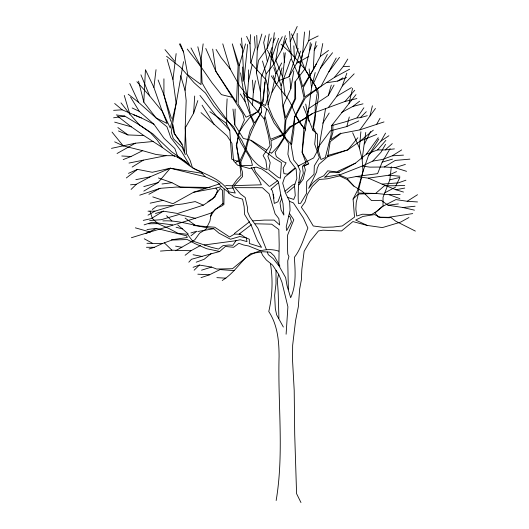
<?xml version="1.0" encoding="UTF-8"?>
<svg xmlns="http://www.w3.org/2000/svg" width="529" height="529" viewBox="0 0 529 529"><rect width="100%" height="100%" fill="white"/><g stroke="black" fill="none" stroke-linecap="round" stroke-linejoin="round"><path stroke-width="0.79" d="M358.298 194.322L356.235 202.376L355.838 209.107L356.698 216.017L362.563 214.219L371.523 214.496L376.344 211.759L383.009 206.198L383.042 197.251L389.827 179.867L391.328 166.721M223.893 204.736L224.144 189.151M278.849 265.042L279.18 244.405L278.849 229.533L271.668 224.184L255.163 223.774M311.812 43.867L309.677 50.44L305.418 68.261L295.076 81.744L294.765 98.89L285.62 117.927L283.174 105.8L290.818 88.654L293.826 70.899M356.863 98.553L345.02 101.462L313.075 113.213L302.264 120.235L289.687 126.854L282.433 135.431L271.04 140.747L271.37 147.188L267.872 156.313L270.193 162.648L268.831 169.928L277.904 177.155L280.449 178.26L281.368 162.562L274.445 158.455L250.382 140.086L243.347 138.466L234.797 124.91L235.114 109.053M296.895 48.132L297.212 33.36M245.516 43.867L239.187 65.682L238.116 104.041L246.078 117.187L258.734 111.493L262.999 98.89L266.127 73.881L262.496 61.007M184.667 152.22L185.421 127.284M209.861 111.698L225.903 122.946L229.751 130.233L231.755 159.189L239.604 162.013L241.045 175.35L237.045 179.536L232.178 186.248L235.26 193.039L228.991 191.882C221.367 178.617 205.179 174.51 192.457 167.7L190.083 160.373L186.499 153.602L185.17 128.091L186.175 100.583L185.044 90.353L180.66 75.713M246.388 148.9C248.709 135.596 255.071 123.7 261.557 112.036L260.367 91.299L256.42 72.87L257.292 49.825L256.73 35.324M299.341 74.153L302.661 86.69L313.313 69.55L314.252 50.096L316.071 41.56M139.048 124.639L152.835 133.857L171.383 151.605L186.459 162.304L190.123 165.835L181.692 151.869L170.755 137.533L166.966 126.801L156.068 117.934L143.822 102.176L145.442 69.683L153.899 87.437L161.861 110.343L167.124 123.488L156.068 117.934L138.545 102.342L128.21 94.215M227.113 98.817L226.63 108.531L226.749 125.175M355.991 94.618L331.61 125.657L331.094 134.875L325.322 157.536L320.958 159.507L317.625 148.001L317.393 134.102L312.976 130.359L303.289 106.408M248.458 69.888L248.458 81.406L247.268 96.926L258.549 101.872L265.472 105.516L269.301 93.144L266.12 79.892L250.832 63.05L250.025 43.867L250.587 34.649M185.17 128.091L193.627 113.186L194.692 96.04M260.367 91.299L261.24 77.135L267.383 61.688L271.959 47.524M203.156 43.867L201.02 59.922L202.091 82.828C213.194 103.638 229.064 121.148 241.971 140.774C247.407 152.497 253.834 165.531 267.085 169.769L265.856 160.393L263.118 155.566L270.041 145.515L268.573 136.403L264.189 118.992L252.472 105.126L253.345 92.244L255.474 80.725M315.191 72.526L311.561 87.708L308.804 108.445L303.917 128.501L302.099 152.22L306.046 163.058L302.978 165.703M309.677 50.44L310.305 42.578M264.936 82.081L263.27 101.403L257.828 111.374L249 118.298L243.413 125.545L239.511 131.708L236.258 145.541L240.14 162.727M286.103 334.222L287.902 306.8L281.891 282.023L278.763 274.485L272.561 265.122L266.332 259.984L262.602 255.209L261.147 251.969M304.539 32.005L302.661 53.079L298.449 75.72L300.532 82.319L304.082 98.03L294.402 117.167L293.846 130.365L291.611 144.642L286.083 138.717L280.145 129.585L273.07 117.788L268.236 106.111L267.211 91.259L274.339 32.686M289.568 31.33L291.446 59.043L298.151 74.496L302.661 53.079L308.804 40.548L309.677 30.722M298.74 182.492L300.016 181.963L303.296 173.34L302.436 166.43L308.764 163.864L302.211 152.531L304.406 132.792L305.702 128.997C294.342 120.837 294.534 105.046 285.058 95.299L282.605 76.798L285.303 52.741M400.162 194.368L389.199 194.705L375.636 193.416L357.869 193.012L363.006 171.323L362.127 159.13L359.37 147.948L360.877 131.754M250.277 113.186L243.948 79.985L247.645 44.476M362.127 159.13L365.764 132.429M153.899 87.437L156.029 69.683M172.95 124.639L174.801 134.095L182.022 143.901L185.315 154.66L182.201 147.373L173.3 138.644L171.217 132.045L176.144 103.499L172.95 79.443L176.144 53.621M317.043 94.129L315.224 106.891L315.145 119.561L312.976 130.359M185.044 90.353L187.048 76.593M378.235 137.719L366.392 154.184L355.428 163.17L339.01 172.223L327.755 170.827L323.788 175.754L318.458 178.266L313.214 182.512L308.672 188.337L316.633 171.899L317.195 168.394L318.974 164.327L327.762 156.663L330.208 141.633L341.073 133.447L359.938 129.856L383.994 121.928M256.42 72.87L258.549 60.332L267.072 48.47L269.201 34.041M325.533 108.782L318.828 148.285L313.664 157.9L298.151 166.04M276.158 500.52C284.152 452.943 277.738 404.625 279.081 356.698C279.054 341.126 277.58 324.866 268.772 311.528C272.382 296.002 273.057 279.762 270.517 263.991M305.107 130.127L308.804 108.445L328.291 95.57L334.057 85.063M183.537 61.688L176.144 103.499L170.318 128.091L161.861 110.343M223.132 203.361L211.461 212.916L209.901 221.195L205.86 229.355L199.598 233.157L194.732 239.875L175.582 250.746M313.313 69.55L320.329 56.398L322.776 43.523M268.011 104.782L271.959 92.244L275.907 73.815L281.673 62.971M278.591 274.22L277.315 280.026L278.181 291.909L278.915 318.306M248.458 81.406L252.154 64.67M348.968 103.499L352.605 88.317M369.963 115.963L372.403 105.8M266.127 73.881L273.46 64.67L281.673 49.825L285.303 35.668M317.625 148.001L330.42 130.802L346.839 126.537L349.285 116.982M264.189 118.992L266.755 109.053M271.959 92.244L278.664 80.725L281.983 67.924M265.505 35.668L263.687 42.578L267.383 61.688M250.832 63.05L255.236 47.418L254.416 36.534M328.291 95.57L331.299 85.063M257.292 49.825L261.868 34.041M278.664 80.725L288.999 76.798L298.151 48.47M288.999 76.798L296.584 63.315L300.532 51.115M193.627 113.186L197.826 100.583M378.857 139.001L368.521 155.473L363.006 171.323L357.551 190.367L353.081 199.063L354.516 217.121L342.309 225.956L333.224 227.04L323.298 227.311L313.247 225.982L306.979 215.382L301.338 207.229L305.041 202.071L307.382 194.493L312.262 186.413L319.265 179.463L327.425 178.789L339.572 175.932L347.15 179.523L353.894 186.102L362.623 191.61L371.543 200.584L381.217 200.326L388.008 205.206L402.919 207.513L414.452 210.152M271.331 59.043L278.598 38.306M328.423 107.44L336.814 96.245L342.263 86.015L346.839 73.207M271.681 153.132L278.505 145.819L283.557 137.857L285.131 120.387L282.969 107.579L281.091 85.817L290.818 59.043M281.726 198.52L279.993 202.878L281.111 210.026L283.861 215.098L283.022 203.718L280.82 194.884L278.386 181.599L268.269 173.433L261.835 169.049L256.267 167.104L249.384 168.46L237.528 165.101L233.58 160.836L231.92 143.286L227.06 135.841L201.02 112.644M390.137 148.556L382.183 162.112L377.607 173.631L356.123 176.547L347.275 178.253L339.149 174.947M267.072 48.47L271.331 37.969M281.673 49.825L286.559 38.306M245.449 151.201L240.874 161.775L241.191 165.703L252.445 165.319L251.182 160.168L250.065 157.741L240.827 142.572L233.805 127.039L222.815 116.433L213.822 105.972L205.444 92.998L193.978 82.663L180.759 67.454L166.516 56.272M313.942 82.425L320.329 68.261L327.352 54.434M290.19 41.56L297.212 26.45M239.134 162.535L244.735 150.811L250.138 130.656L253.768 124.011L245.139 101.528L240.563 72.87M353.081 199.063L358.285 194.07L375.636 193.416L384.431 185.752L395.904 185.758L399.851 177.559M364.507 143.948L370.65 131.483M273.149 42.241L275.278 37.969M282.294 36.68L278.419 44.224L275.781 60.26L282.605 76.798M281.044 44.205L290.818 53.079L304.797 68.929L317.83 90.109L318.65 96.278L313.029 126.629L315.839 132.944L314.689 144.179L319.364 157.602L314.325 165.808L314.028 174.272L306.708 181.612L306.569 193.297L300.637 203.295L298.402 203.407C297.734 192.536 298.746 181.692 300.194 171.019L297.642 164.942L293.655 159.937L290.778 142.942L294.66 117.405L305.319 97.964L320.958 86.353L336.186 58.025M316.382 63.923L303.289 87.642L304.79 96.853L334.368 77.472L349.596 69.206M376.668 124.229L380.047 118.271M368.521 155.473L380.992 141.038L385.562 133.11M385.562 144.291L380.992 152.22L372.78 161.094L362.286 166.04L341.106 174.352L324.363 177.215M314.252 50.096L317.01 45.494M334.368 77.472L343.202 66.568L347.778 59.043M322.776 123.217L329.17 113.047M261.557 112.036L254.601 122.946L250.905 115.692M210.403 216.447L215.243 209.239L222.987 205.358L222.484 190.314L220.15 188.45L212.718 198.937L203.354 205.14L177.711 213.478L163.362 211.17L155.466 213.478M331.61 125.657L344.829 121.987L357.035 117.874L363.886 107.764M162.859 220.93C180.23 219.912 196.669 226.915 213.776 228.693L218.973 233.144L230.472 239.247L239.769 236.529L246.302 237.924L246.99 241.614L240.186 239.736L236.013 240.702L232.773 245.337L229.037 245.039L223.099 245.595L218.563 249.06L211.011 247.222L192.556 240.979L187.484 234.287L177.995 233.296L168.539 228.323L157.867 223.661L152.378 218.484L150.005 211.157M359.938 129.856L375.478 108.445M328.853 71.851L339.506 57.35M298.964 184.813L303.223 179.119L305.359 169.974L304.294 165.974L308.486 163.666M285.369 133.784L290.19 127.482L312.123 113.662M320.329 68.261L332.549 52.741M357.869 137.719L347.778 149.912L327.762 156.663M143.809 191.114L158.098 182.578L170.259 168.209L202.587 173.36M366.392 154.184L377.607 149.912L385.879 140.357M345.02 101.462L354.734 90.28M188.807 262.199L191.438 259.283L219.68 251.487L225.38 246.468L233.62 247.281L238.877 243.28L243.69 245.02L248.709 245.998L260.638 250.839M222.2 280.489C231.418 275.001 237.852 266.021 245.132 258.357C254.952 251.275 266.847 247.255 278.79 251.136M325.474 176.818L329.666 172.275L339.254 172.275M342.263 86.015L354.172 73.815M357.035 117.874L360.256 117.703L366.326 111.698M131.093 189.422L136.356 184.271L150.143 176.818L170.259 168.209L205.1 176.732L217.558 182.293L221.512 186.558L229.044 192.867M194.13 270.193L199.393 265.042L211.554 267.066L216.626 269.036L232.502 268.706L250.845 253.589L262.668 251.731L269.645 252.108L270.663 252.551L274.326 256.089L279.914 266.193M377.607 149.912L385.251 149.912L392.267 143.61M271.079 189.184L278.413 182.776M382.282 206.482L374.916 212.83L378.367 217.121L388.312 217.346L412.713 213.59M286.811 192.873L294.203 186.572M327.663 155.473L347.778 149.912L360.249 141.038L373.342 130.127M211.051 253.589L204.154 259.283L196.199 262.199M280.595 194.877L277.95 201.741L274.306 203.427L273.103 194.546M284.979 191.267L292.477 185.084L294.964 184.059M294.587 168.334L287.439 174.173L283.934 173.611L283.154 168.182L286.103 162.813L283.313 161.715L276.336 156.617L275.126 152.458L284.741 137.375L285.931 119.964L295.704 98.553L295.076 81.744M234.36 233.534L249.589 221.744M190.936 235.835L196.762 231.226L190.936 232.925M295.532 168.229L284.622 177.301L282.691 183.113L285.435 192.906L289.608 201.384L290.071 210.304L286.215 226.901L286.658 230.604L291.419 221.909L290.17 217.002L288.728 216.057M298.151 166.159L299.149 165.359M341.701 112.373L352.916 106.408L359.621 101.191M185.104 255.282L190.936 250.746L200.458 245.529M126.332 177.969L137.421 169.359L152.273 172.275L170.259 168.209M235.418 162.727L238.526 160.327L236.727 145.019L239.042 132.23L244.372 120.03L242.791 113.649L215.872 71.375L205.788 48.47M239.121 234.076L251.401 224.653M320.329 56.398L328.542 50.44M152.273 209.477L157.034 206.019L173.955 205.477L154.904 211.17L148.008 215.171M269.578 186.506L277.441 180.832M207.89 201.675L215.091 196.828L217.492 190.493L215.878 188.093L193.568 192.265L172.95 203.718L152.775 196.874M380.992 141.038L388.888 135.748M340.762 133.11L330.737 139.682L332.867 132.429L332.867 124.91M383.009 206.198L395.904 199.585L407.185 201.278L417.52 194.705M372.78 161.094L382.493 159.467L392.267 155.81L401.67 149.912M327.034 82.696L337.687 81.069L342.891 77.816M132.157 167.058L143.313 160.148L165.994 155.671L174.438 155.724C183.88 159.877 190.572 168.632 200.603 171.502L205.1 176.732M163.362 211.17L151.208 218.622L143.247 220.388M362.286 166.04L369.797 167.138L384.312 166.992L395.275 160.419L409.876 159.13M336.814 96.245L351.415 87.642M296.584 63.315L308.804 56.398M117.054 153.503L135.351 143.207L153.648 141.441M408.943 217.512L400.493 222.173L382.388 227.589L367.126 225.407L352.903 221.572L341.575 230.955L322.902 230.188L318.471 230.915L309.835 241.568L304.135 251.301L301.847 269.307L301.398 279.762L299.645 289.046L298.336 306.754L295.579 320.561L292.649 345.305L292.544 360.342L294.203 390.402L294.706 434.448L296.584 493.676L300.968 502.55M148.887 194.295L159.976 188.337L176.712 187.048L205.721 188.337M385.039 192.675L395.593 187.114M123.197 159.606L131.007 156.505L142.625 150.679L155.989 154.455L165.994 155.671M201.02 277.646L209.484 274.802L220.071 269.585L234.096 270.61M308.804 40.548L318.2 35.939M145.878 233.534L156.531 228.383L186.671 235.835L187.24 237.528L171.323 239.835M346.839 126.537L358.741 120.91M149.072 248.98L154.402 247.288L162.383 243.552L171.885 240.073L187.259 239.518L194.923 243.591L206.621 248.69L219.68 251.487M337.753 171.323L355.428 163.17M356.123 176.547L368.382 178.141L388.57 175.258L396.532 171.594M128.461 173.36L137.421 169.359M337.687 81.069L346.528 77.472M360.249 141.038L376.727 134.399M282.612 134.465L270.451 139.345L265.254 116.982M279.537 136.429L283.802 134.736M193.065 267.343L199.393 265.042M131.404 237.733C158.052 229.315 185.038 221.982 211.461 212.916M405.928 180.204L398.35 182.849L382.11 184.132L368.382 178.141M139.742 195.181L159.976 188.337M144.126 224.858L152.021 222.286L172.699 224.858M193.568 192.265L220.071 183.728M384.312 166.992L394.965 167.667L405.366 164.413M201.523 270.193L211.554 267.066M360.256 117.703L367.265 115.692M382.183 162.112L392.518 159.13M143.809 186.572L158.098 182.578M352.916 106.408L363.006 103.836M215.878 188.093L221.605 186.631M389.827 179.867L399.223 177.559M111.48 148.358L135.351 143.207M150.143 203.176L163.362 200.326M129.023 163.058L143.313 160.148M135.854 179.662L150.143 176.818M382.11 184.132L395.904 189.759L404.738 188.066M197.773 231.517L213.776 228.693M113.609 117.795L124.765 116.102L139.55 125.003L150.117 132.402L156.961 139.742L162.588 147.651L174.729 156.458M204.154 244.987L236.013 240.702M161.986 183.999L171.945 182.71L180.283 187.048L210.106 187.451M388.008 205.206L398.35 203.923M146.943 229.533L156.531 228.383M385.251 149.912L394.403 148.9M174.272 204.921L182.67 203.982L195.214 201.589L203.354 205.14M402.919 207.513L415.08 206.224M130.524 184.813L136.356 184.271M227.093 188.536L233.229 187.993M160.419 251.083L171.945 250.204L190.936 250.746M149.641 220.52L161.166 219.707L179.093 214.49L195.756 218.424M252.783 220.864L264.5 220.084L274.187 220.077L279.656 225.004L278.829 218.589L275.1 213.815L269.109 193.819L262.43 187.722L235.676 187.656M113.609 110.343L122.133 109.801L141.415 117.954L153.919 124.255L164.096 138.38L174.808 148.504L178.002 157.278M392.267 155.81L403.488 155.129M343.202 66.568L349.596 66.297M146.943 243.287L162.383 243.552M234.043 185.626L261.366 184.813L258.734 179.119L251.275 167.667M395.904 185.758L404.738 185.487M148.576 223.774L157.867 223.661M148.008 211.17L154.904 211.17M146.44 247.288L154.402 247.288M225.685 185.593L232.191 185.765M389.582 217.776L380.622 217.498L374.506 214.589L362.927 216.434L355.667 220.044L367.126 225.407M240.146 234.274L234.426 234.076L229.599 236.985L214.748 227.232L193.568 225.539M118.436 130.941L127.958 134.935L143.809 135.55L162.588 147.651M197.826 274.187L209.484 274.802M121.789 155.989L131.007 156.505M216.877 277.646L225.903 278.188M407.185 201.278L417.52 201.952M388.57 175.258L399.851 176.203M116.301 114.945L124.765 116.102M175.582 246.137L181.91 247.288M193.065 254.74L202.025 256.439M232.251 97.31L221.433 94.645L212.129 82.96L201.02 66.839L187.24 49.085M114.674 141.851L123.197 145.845L142.625 150.679M176.084 227.232L182.472 228.925L188.304 234.076M135.351 227.84L150.454 232.112M114.674 122.133L131.404 126.874L143.809 135.55M395.904 189.759L403.488 192.06M394.965 167.667L406.556 171.323M269.578 152.418L271.456 153.033M287.624 197.416L293.727 199.433L295.268 195.624L294.488 185.481L296.848 178.399L296.114 168.996L289.971 160.876L287.888 154.276L288.834 143.789L281.825 133.229L274.082 122.946L268.21 110.336L262.992 105.641L248.643 97.197L239.339 85.513L230.28 69.094L220.977 57.41L216.09 49.462M158.409 177.969L171.945 182.71M389.199 194.705L399.851 198.633M133.295 114.648L141.415 117.954M289.251 201.212L293.41 202.924L303.395 218.054L307.885 228.006C303.858 237.918 301.001 248.835 294.369 257.325C295.195 270.835 296.505 285.091 290.659 297.715L287.055 285.733L285.634 277.606L279.067 266.027L273.215 258.628L268.289 254.667L267.29 251.983M132.157 107.969L139.299 111.355L153.919 124.255M415.364 231.087L395.718 221.182L390.541 217.227M144.245 238.784L152.173 243.089M251.156 140.291L266.629 150.117M179 157.477L186.459 162.304M228.303 192.906L234.215 196.821L242.533 199.122L244.173 206.733L244.577 214.417L251.09 225.004L257.478 240.821L261.544 247.314L249.324 243.479L249.351 239.26L245.284 237.481L239.875 233.792M185.104 218.08L195.697 225.539M117.868 127.549L127.958 134.935M117.491 116.102L131.404 126.874M177.711 224.924L182.472 228.925M114.674 103.499L122.133 109.801M166.556 215.779L171.885 220.93M164.367 242.884L171.945 250.204M268.93 186.069L262.126 179.47L255.52 171.865L253.973 167.667M229.751 130.233L216.87 116.744L199.955 95.432M347.295 178.749L353.894 186.102M136.918 81.744L149.641 95.908L161.166 110.072M121.002 102.871L129.79 114.085L139.55 125.003M164.988 49.627L174.517 61.08M112.042 132.091L123.197 145.845M271.331 75.852L275.907 83.37L285.058 95.299M243.631 93.6L252.472 105.126M271.152 189.124L272.409 190.857L274.035 198.223M289.363 213.339L293.793 219.799L287.637 235.021L287.379 245.965L287.802 254.145L288.927 256.572L287.743 260.85L288.378 289.641M181.85 144.49L173.889 132.905L172.322 125.115M240.252 93.944L245.139 101.528M202.091 105.192L214.245 124.639M296.022 115.692L303.917 128.501M130.59 97.197L139.299 111.355M283.359 327.048L276.647 314.841L275.331 308.698L274.637 295.321L276.012 283.577L276.012 270.339M190.995 47.934L201.02 66.839M179.344 43.867L183.537 51.928L187.802 74.834L201.02 84.587L201.02 59.922L197.826 46.777M285.052 41.56L290.818 53.079M267.383 50.096L273.777 63.315L281.091 85.817M129.777 83.437L138.545 102.342M246.64 36.342L250.025 43.867M240.252 43.867L242.315 48.47L243.948 79.985M352.664 132.772L359.37 147.948M140.932 74.834L149.641 95.908M180.343 43.867L183.537 51.928M158.098 79.985L163.924 94.889L171.383 118.337M266.431 249.668L257.973 228.376L249.933 217.115L247.678 212.017L247.512 207.593L245.185 197.496L240.53 194.011L233.659 186.168L242.599 176.514L242.355 171.806L239.121 160.756M291.539 33.849L304.797 68.929L315.191 85.672L317.327 93.263M273.149 75.508L275.907 83.37M273.777 67.58L275.907 73.815M239.187 65.682L232.291 43.867L238.116 65.682L236.489 102.342L215.872 71.375L212.678 49.085M222.769 43.867L230.28 69.094M124.262 95.432L129.79 114.085M167.124 59.38L172.95 79.443M170.755 121.247L163.924 94.889L163.924 78.828M138.545 81.135L143.822 102.176M305.729 104.107L309.115 121.591M271.642 52.133L273.777 63.315M309.115 68.935L311.561 87.708M232.978 109.053L234.797 124.91M289.879 78.424L290.818 88.654M241.502 37.969L242.315 48.47M252.472 80.117L253.345 92.244M283.802 52.741L284.423 62.296M293.826 45.831L294.455 59.995M242.381 66.971L243.009 81.406"/></g></svg>
